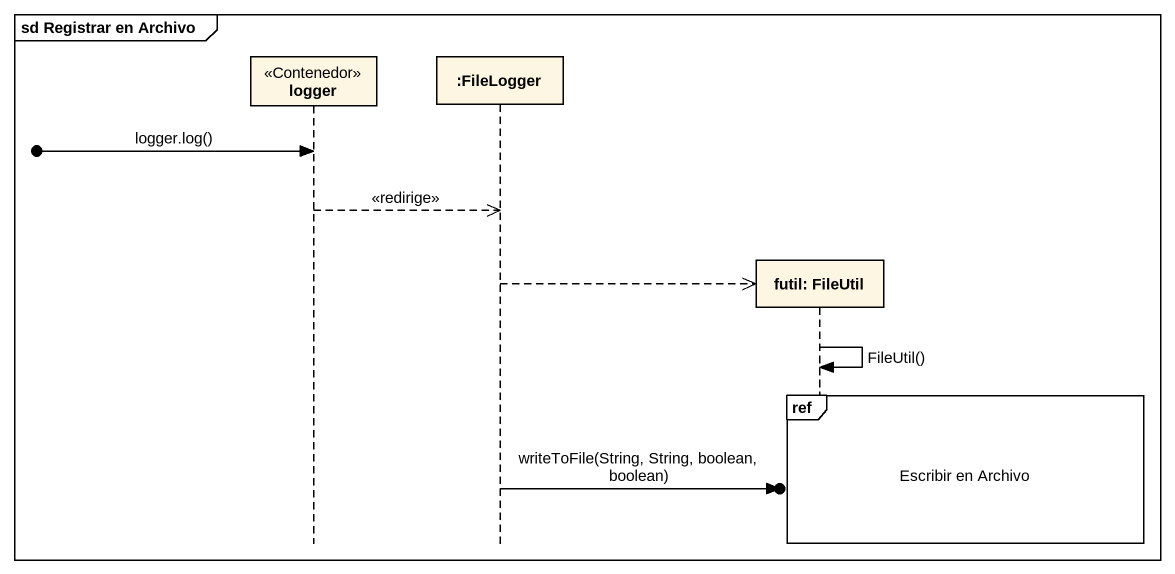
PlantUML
@startuml
mainframe sd Registrar en Archivo
hide footbox
participant logger <<Contenedor>>
participant ":FileLogger" as FileLogger
participant "futil: FileUtil" as futil_FileUtil

[o-> logger : logger.log()
logger -->> FileLogger : <<redirige>>
FileLogger -->> futil_FileUtil **
futil_FileUtil -> futil_FileUtil : FileUtil()
ref over futil_FileUtil : Escribir en Archivo
FileLogger ->o] : writeToFile(String, String, boolean, boolean)
@enduml
